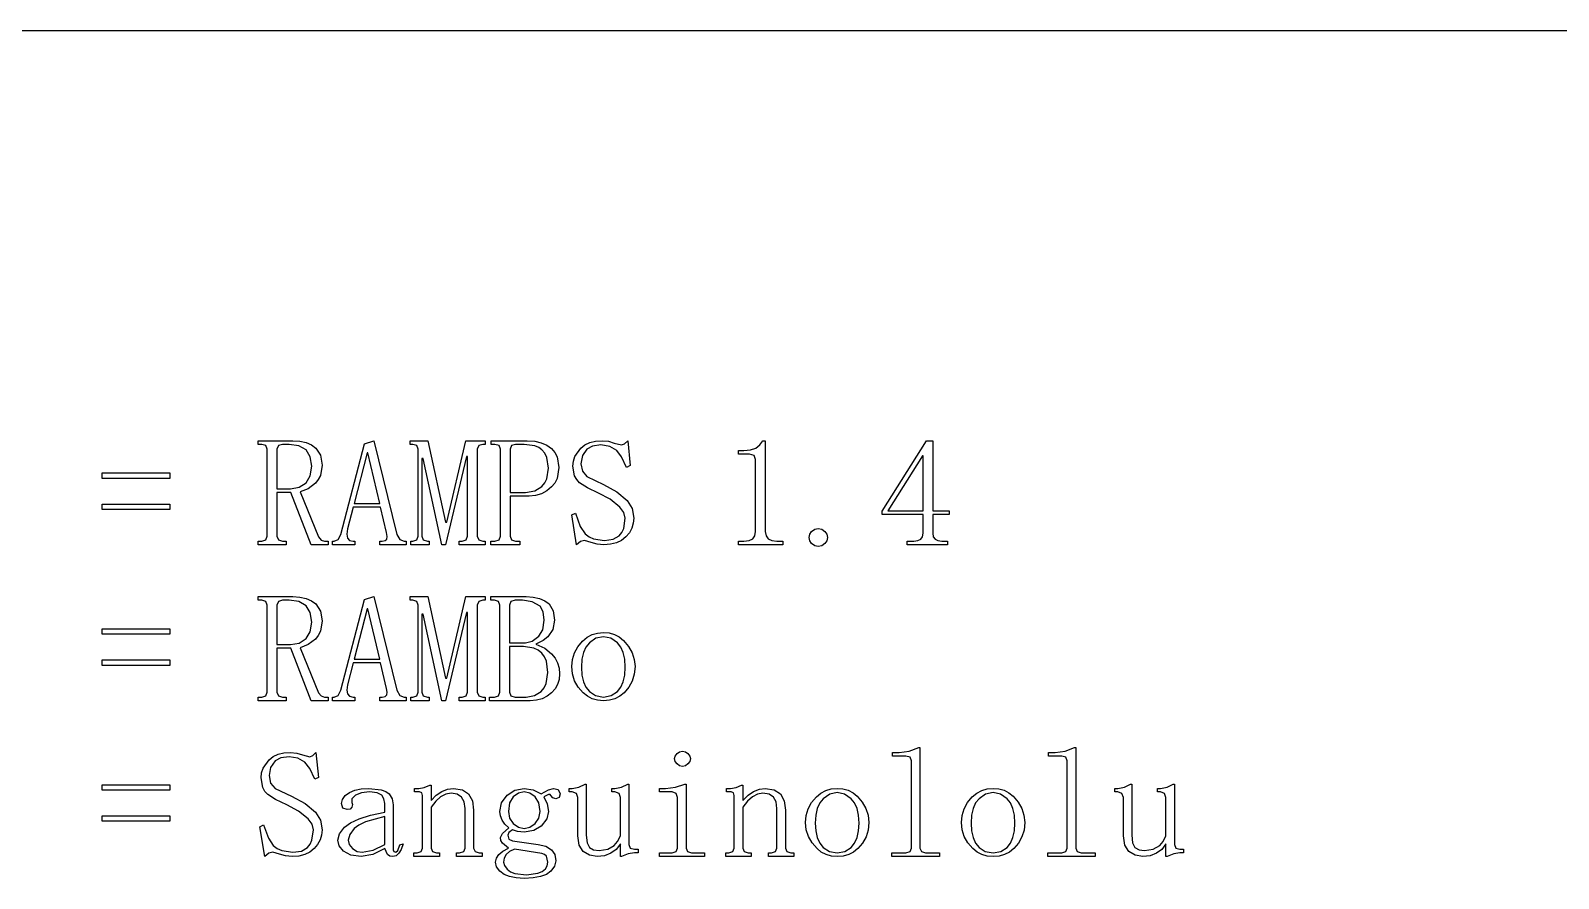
# Model space of a CAD drawing. Extents: x 23 to 722, y 14 to 384.
# Drawn here: x 116.8 to 208, y 93.2 to 143.8 of the extents above; entities that cross this region are included whole.
import ezdxf

# ---------------------------------------------------------------- set-up
doc = ezdxf.new("R2010")
doc.units = 0
doc.layers.get('0').update_dxf_attribs({"linetype": 'CONTINUOUS'})

msp = doc.modelspace()

# ---------------------------------------------------------------- linework, layer by layer
at = {"color": 7}
for p, q in [((114.954036, 143.807145), (270.954023, 143.807145)), ((130.366654, 119.091782), (130.366654, 119.309965)), ((130.366654, 119.309965), (132.439382, 119.309965)), ((130.584837, 119.091782), (130.366654, 119.091782)), ((130.830292, 119.019056), (130.584837, 119.091782)), ((130.912111, 118.800873), (130.830292, 119.019056)), ((130.912111, 113.600875), (130.912111, 118.800873)), ((131.575745, 119.019056), (131.493929, 118.800873)), ((131.493929, 118.800873), (131.493929, 116.437236)), ((131.821199, 119.091782), (131.575745, 119.019056)), ((132.221201, 119.091782), (131.821199, 119.091782)), ((132.803019, 119.009966), (132.221201, 119.091782)), ((132.439382, 119.309965), (132.866655, 119.282702)), ((133.239383, 118.764509), (132.803019, 119.009966)), ((132.866655, 119.282702), (133.239383, 119.200872)), ((133.239383, 119.200872), (133.557563, 119.064511)), ((133.484837, 118.355419), (133.239383, 118.764509)), ((133.557563, 119.064511), (133.821201, 118.873602)), ((133.821201, 118.873602), (134.093926, 118.437238)), ((135.31211, 113.709965), (136.730291, 119.128146)), ((136.730291, 119.128146), (137.275745, 119.309965)), ((137.275745, 119.309965), (138.657564, 113.709965)), ((139.457563, 119.091782), (139.457563, 119.309965)), ((139.457563, 119.309965), (140.512109, 119.309965)), ((139.603017, 119.091782), (139.457563, 119.091782)), ((139.848471, 119.019056), (139.603017, 119.091782)), ((139.930291, 118.800873), (139.848471, 119.019056)), ((139.930291, 113.600875), (139.930291, 118.800873)), ((140.512109, 119.309965), (141.566654, 114.437238)), ((141.639383, 114.437238), (142.766655, 119.309965)), ((142.766655, 119.309965), (143.930291, 119.309965)), ((143.539382, 119.019056), (143.457563, 118.800873)), ((143.457563, 118.800873), (143.457563, 113.600875)), ((143.784836, 119.091782), (143.539382, 119.019056)), ((143.930291, 119.091782), (143.784836, 119.091782)), ((143.930291, 119.309965), (143.930291, 119.091782)), ((144.293929, 119.091782), (144.293929, 119.309965)), ((144.293929, 119.309965), (146.439382, 119.309965)), ((144.512109, 119.091782), (144.293929, 119.091782)), ((144.757563, 119.019056), (144.512109, 119.091782)), ((144.839382, 118.800873), (144.757563, 119.019056)), ((144.839382, 113.600875), (144.839382, 118.800873)), ((145.503019, 119.019056), (145.4212, 118.800873)), ((145.4212, 118.800873), (145.4212, 116.219056)), ((145.748474, 119.091782), (145.503019, 119.019056)), ((146.257563, 119.091782), (145.748474, 119.091782)), ((146.884836, 119.009966), (146.257563, 119.091782)), ((146.439382, 119.309965), (146.884836, 119.280419)), ((146.884836, 119.280419), (147.275745, 119.191782)), ((147.123472, 118.907691), (146.884836, 119.009966)), ((147.312109, 118.764509), (147.123472, 118.907691)), ((147.275745, 119.191782), (147.612108, 119.044055)), ((147.487109, 118.559965), (147.312109, 118.764509)), ((147.612108, 119.044055), (147.893927, 118.837237)), ((147.893927, 118.837237), (148.084836, 118.603145)), ((149.284837, 118.364509), (149.639381, 118.873602)), ((149.639381, 118.873602), (149.882564, 119.064511)), ((150.003019, 118.800873), (149.730291, 118.419054)), ((149.882564, 119.064511), (150.175745, 119.200872)), ((150.339383, 118.991782), (150.003019, 118.800873)), ((150.175745, 119.200872), (150.518927, 119.282691)), ((150.839382, 119.055418), (150.339383, 118.991782)), ((150.518927, 119.282691), (150.912108, 119.309954)), ((151.366655, 118.973601), (150.839382, 119.055418)), ((150.912108, 119.309954), (151.293926, 119.273601)), ((151.293926, 119.273601), (151.63938, 119.164511)), ((151.784835, 118.728147), (151.366655, 118.973601)), ((151.63938, 119.164511), (152.075744, 119.055418)), ((152.075744, 118.346329), (151.784835, 118.728147)), ((152.075744, 119.055418), (152.257562, 119.119056)), ((152.257562, 119.119056), (152.439381, 119.309965)), ((152.439381, 119.309965), (152.584836, 117.819056)), ((159.057563, 118.509964), (159.057563, 118.728147)), ((159.057563, 118.728147), (159.384836, 118.728147)), ((159.384836, 118.728147), (159.768927, 118.764509)), ((159.768927, 118.764509), (160.084835, 118.873602)), ((160.084835, 118.873602), (160.332561, 119.055418)), ((160.332561, 119.055418), (160.512108, 119.309965)), ((160.512108, 119.309965), (160.657563, 119.309965)), ((160.657563, 119.309965), (160.657563, 113.891784)), ((167.639379, 115.091784), (170.293925, 119.309965)), ((170.293925, 119.309965), (170.657562, 119.309965)), ((170.657562, 119.309965), (170.657562, 115.128146)), ((133.566656, 117.782691), (133.484837, 118.355419)), ((133.484837, 117.209964), (133.566656, 117.782691)), ((134.184836, 117.85542), (134.084836, 117.237238)), ((134.093926, 118.437238), (134.184836, 117.85542)), ((136.875746, 118.582692), (136.112109, 115.564509)), ((136.91211, 118.582692), (136.875746, 118.582692)), ((137.639383, 115.564509), (136.91211, 118.582692)), ((140.2212, 118.255419), (140.148474, 118.255419)), ((140.148474, 118.255419), (140.148474, 113.600875)), ((141.348474, 113.091783), (140.2212, 118.255419)), ((142.803019, 118.364509), (141.566654, 113.091783)), ((142.875745, 118.364509), (142.803019, 118.364509)), ((142.875745, 113.600875), (142.875745, 118.364509)), ((147.612108, 118.309964), (147.487109, 118.559965)), ((147.712108, 117.673601), (147.612108, 118.309964)), ((148.084836, 118.603145), (148.2212, 118.337238)), ((148.2212, 118.337238), (148.330291, 117.709965)), ((148.330291, 117.709965), (148.2212, 117.055419)), ((149.166653, 117.782691), (149.196199, 118.082691)), ((149.266653, 117.209964), (149.166653, 117.782691)), ((149.196199, 118.082691), (149.284837, 118.364509)), ((149.730291, 118.419054), (149.639381, 117.928146)), ((149.639381, 117.928146), (149.730291, 117.482692)), ((152.366653, 117.709965), (152.075744, 118.346329)), ((152.584836, 117.819056), (152.366653, 117.709965)), ((159.712107, 118.509964), (159.057563, 118.509964)), ((159.984835, 118.428148), (159.712107, 118.509964)), ((160.075745, 118.18269), (159.984835, 118.428148)), ((160.075745, 113.891784), (160.075745, 118.18269)), ((170.03938, 118.400874), (167.966652, 115.128146)), ((170.075744, 118.400874), (170.03938, 118.400874)), ((170.075744, 115.128146), (170.075744, 118.400874)), ((121.057566, 117.055419), (121.057566, 117.382692)), ((121.057566, 117.382692), (125.093928, 117.382692)), ((125.093928, 117.055419), (121.057566, 117.055419)), ((125.093928, 117.382692), (125.093928, 117.055419)), ((132.8212, 116.528146), (133.239383, 116.800874)), ((133.239383, 116.800874), (133.484837, 117.209964)), ((133.959837, 116.982693), (133.784837, 116.76451)), ((134.084836, 117.237238), (133.959837, 116.982693)), ((147.487109, 116.787237), (147.612108, 117.037238)), ((147.612108, 117.037238), (147.712108, 117.673601)), ((148.2212, 117.055419), (148.084836, 116.78269)), ((149.391655, 116.984965), (149.266653, 117.209964)), ((149.566655, 116.800874), (149.391655, 116.984965)), ((150.03029, 116.500875), (149.566655, 116.800874)), ((149.730291, 117.482692), (150.003019, 117.164509)), ((150.003019, 117.164509), (150.984836, 116.691784)), ((131.493929, 116.437236), (132.293927, 116.437236)), ((132.330292, 116.219056), (131.493929, 116.219056)), ((131.493929, 116.219056), (131.493929, 113.600875)), ((132.293927, 116.437236), (132.8212, 116.528146)), ((133.530292, 113.091783), (132.330292, 116.219056)), ((133.357564, 116.437236), (132.875745, 116.25542)), ((132.875745, 116.25542), (133.966656, 113.56451)), ((133.784837, 116.76451), (133.357564, 116.437236)), ((145.4212, 116.219056), (146.330292, 116.219056)), ((145.4212, 116.000873), (145.4212, 113.600875)), ((146.548472, 116.000873), (145.4212, 116.000873)), ((146.330292, 116.219056), (146.884836, 116.309965)), ((146.932563, 116.034965), (146.548472, 116.000873)), ((146.884836, 116.309965), (147.312109, 116.582691)), ((147.284835, 116.137237), (146.932563, 116.034965)), ((147.60529, 116.307691), (147.284835, 116.137237)), ((147.312109, 116.582691), (147.487109, 116.787237)), ((147.893927, 116.546329), (147.60529, 116.307691)), ((148.084836, 116.78269), (147.893927, 116.546329)), ((150.693927, 116.182692), (150.03029, 116.500875)), ((151.393926, 115.809964), (150.693927, 116.182692)), ((150.984836, 116.691784), (151.793928, 116.25542)), ((151.793928, 116.25542), (152.403017, 115.746328)), ((121.057566, 115.200874), (121.057566, 115.528148)), ((121.057566, 115.528148), (125.093928, 115.528148)), ((125.093928, 115.200874), (121.057566, 115.200874)), ((125.093928, 115.528148), (125.093928, 115.200874)), ((136.039383, 115.346329), (135.71211, 114.037238)), ((137.675744, 115.346329), (136.039383, 115.346329)), ((136.112109, 115.564509), (137.639383, 115.564509)), ((138.039382, 113.819055), (137.675744, 115.346329)), ((149.093928, 114.873601), (149.312108, 114.982691)), ((149.312108, 114.982691), (149.603017, 114.182693)), ((151.966653, 115.346329), (151.393926, 115.809964)), ((152.212108, 115.019056), (151.966653, 115.346329)), ((152.293927, 114.691782), (152.212108, 115.019056)), ((152.403017, 115.746328), (152.703016, 115.26451)), ((152.703016, 115.26451), (152.803019, 114.691782)), ((167.639379, 114.909965), (167.639379, 115.091784)), ((167.966652, 115.128146), (170.075744, 115.128146)), ((170.657562, 115.128146), (171.63938, 115.128146)), ((171.63938, 115.128146), (171.63938, 114.909965)), ((141.566654, 114.437238), (141.639383, 114.437238)), ((149.384837, 113.091783), (149.093928, 114.873601)), ((149.603017, 114.182693), (149.893926, 113.746329)), ((152.089381, 113.825874), (152.203017, 114.064509)), ((152.203017, 114.064509), (152.293927, 114.691782)), ((152.684836, 114.082693), (152.537109, 113.812237)), ((152.773473, 114.375874), (152.684836, 114.082693)), ((152.803019, 114.691782), (152.773473, 114.375874)), ((163.612108, 114.028148), (163.821197, 114.0736)), ((163.821197, 114.0736), (164.03029, 114.028148)), ((170.075744, 114.909965), (167.639379, 114.909965)), ((170.075744, 113.782691), (170.075744, 114.909965)), ((171.63938, 114.909965), (170.657562, 114.909965)), ((170.657562, 114.909965), (170.657562, 113.782691)), ((130.366654, 113.091783), (130.366654, 113.309966)), ((130.366654, 113.309966), (130.584837, 113.309966)), ((130.584837, 113.309966), (130.830292, 113.382692)), ((130.830292, 113.382692), (130.912111, 113.600875)), ((131.493929, 113.600875), (131.575745, 113.382692)), ((131.575745, 113.382692), (131.821199, 113.309966)), ((131.821199, 113.309966), (132.039383, 113.309966)), ((132.039383, 113.309966), (132.039383, 113.091783)), ((133.966656, 113.56451), (134.130291, 113.373601)), ((134.130291, 113.373601), (134.33029, 113.309966)), ((134.33029, 113.309966), (134.548474, 113.309966)), ((134.548474, 113.309966), (134.548474, 113.091783)), ((134.803018, 113.091783), (134.803018, 113.309966)), ((134.803018, 113.309966), (134.912108, 113.309966)), ((134.912108, 113.309966), (135.139382, 113.409966)), ((135.139382, 113.409966), (135.31211, 113.709965)), ((135.71211, 114.037238), (135.664383, 113.719055)), ((135.664383, 113.719055), (135.703019, 113.491782)), ((135.703019, 113.491782), (135.828018, 113.35542)), ((135.828018, 113.35542), (136.039383, 113.309966)), ((136.039383, 113.309966), (136.148473, 113.309966)), ((136.148473, 113.309966), (136.148473, 113.091783)), ((137.639383, 113.091783), (137.639383, 113.309966)), ((137.639383, 113.309966), (137.784837, 113.309966)), ((137.784837, 113.309966), (137.950744, 113.341783)), ((137.950744, 113.341783), (138.048472, 113.437237)), ((138.078018, 113.596328), (138.039382, 113.819055)), ((138.048472, 113.437237), (138.078018, 113.596328)), ((138.657564, 113.709965), (138.839383, 113.409966)), ((138.839383, 113.409966), (139.093928, 113.309966)), ((139.093928, 113.309966), (139.203018, 113.309966)), ((139.203018, 113.309966), (139.203018, 113.091783)), ((139.493927, 113.091783), (139.493927, 113.309966)), ((139.493927, 113.309966), (139.603017, 113.309966)), ((139.603017, 113.309966), (139.848471, 113.382692)), ((139.848471, 113.382692), (139.930291, 113.600875)), ((140.148474, 113.600875), (140.230293, 113.382692)), ((140.230293, 113.382692), (140.475747, 113.309966)), ((140.475747, 113.309966), (140.584837, 113.309966)), ((140.584837, 113.309966), (140.584837, 113.091783)), ((142.366656, 113.091783), (142.366656, 113.309966)), ((142.366656, 113.309966), (142.548472, 113.309966)), ((142.548472, 113.309966), (142.793929, 113.382692)), ((142.793929, 113.382692), (142.875745, 113.600875)), ((143.457563, 113.600875), (143.539382, 113.382692)), ((143.539382, 113.382692), (143.784836, 113.309966)), ((143.784836, 113.309966), (143.930291, 113.309966)), ((143.930291, 113.309966), (143.930291, 113.091783)), ((144.257564, 113.091783), (144.257564, 113.309966)), ((144.257564, 113.309966), (144.512109, 113.309966)), ((144.512109, 113.309966), (144.757563, 113.382692)), ((144.757563, 113.382692), (144.839382, 113.600875)), ((145.4212, 113.600875), (145.503019, 113.382692)), ((145.503019, 113.382692), (145.748474, 113.309966)), ((145.748474, 113.309966), (146.003018, 113.309966)), ((146.003018, 113.309966), (146.003018, 113.091783)), ((149.630291, 113.282692), (149.384837, 113.091783)), ((149.857564, 113.346327), (149.630291, 113.282692)), ((150.257564, 113.237237), (149.857564, 113.346327)), ((149.893926, 113.746329), (150.13029, 113.571329)), ((150.13029, 113.571329), (150.403018, 113.446327)), ((150.612108, 113.128147), (150.257564, 113.237237)), ((150.403018, 113.446327), (151.057562, 113.346327)), ((151.057562, 113.346327), (151.566654, 113.419056)), ((151.766654, 113.209966), (151.416653, 113.121328)), ((151.566654, 113.419056), (151.930289, 113.637236)), ((152.0712, 113.357692), (151.766654, 113.209966)), ((151.930289, 113.637236), (152.089381, 113.825874)), ((152.330291, 113.56451), (152.0712, 113.357692)), ((152.537109, 113.812237), (152.330291, 113.56451)), ((159.057563, 113.091783), (159.057563, 113.309966)), ((159.057563, 113.309966), (159.384836, 113.309966)), ((159.384836, 113.309966), (159.687108, 113.346327)), ((159.687108, 113.346327), (159.903016, 113.45542)), ((159.903016, 113.45542), (160.032562, 113.637236)), ((160.032562, 113.637236), (160.075745, 113.891784)), ((160.657563, 113.891784), (160.700745, 113.637236)), ((160.700745, 113.637236), (160.830291, 113.45542)), ((160.830291, 113.45542), (161.0462, 113.346327)), ((161.0462, 113.346327), (161.348471, 113.309966)), ((161.348471, 113.309966), (161.712108, 113.309966)), ((161.712108, 113.309966), (161.712108, 113.091783)), ((163.275744, 113.528146), (163.312108, 113.728146)), ((163.312108, 113.328147), (163.275744, 113.528146)), ((163.312108, 113.728146), (163.421198, 113.891784)), ((163.421198, 113.164511), (163.312108, 113.328147)), ((163.421198, 113.891784), (163.612108, 114.028148)), ((163.612108, 113.028147), (163.421198, 113.164511)), ((164.03029, 114.028148), (164.2212, 113.891784)), ((164.2212, 113.164511), (164.03029, 113.028147)), ((164.2212, 113.891784), (164.33029, 113.728146)), ((164.33029, 113.328147), (164.2212, 113.164511)), ((164.33029, 113.728146), (164.366654, 113.528146)), ((164.366654, 113.528146), (164.33029, 113.328147)), ((169.130289, 113.091783), (169.130289, 113.309966)), ((169.130289, 113.309966), (169.530288, 113.309966)), ((169.530288, 113.309966), (169.768926, 113.339512)), ((169.768926, 113.339512), (169.93938, 113.428146)), ((169.93938, 113.428146), (170.041652, 113.575873)), ((170.041652, 113.575873), (170.075744, 113.782691)), ((170.657562, 113.782691), (170.691652, 113.575873)), ((170.691652, 113.575873), (170.793926, 113.428146)), ((170.793926, 113.428146), (170.96438, 113.339512)), ((170.96438, 113.339512), (171.203016, 113.309966)), ((171.203016, 113.309966), (171.530289, 113.309966)), ((171.530289, 113.309966), (171.530289, 113.091783)), ((132.039383, 113.091783), (130.366654, 113.091783)), ((134.548474, 113.091783), (133.530292, 113.091783)), ((136.148473, 113.091783), (134.803018, 113.091783)), ((139.203018, 113.091783), (137.639383, 113.091783)), ((140.584837, 113.091783), (139.493927, 113.091783)), ((141.566654, 113.091783), (141.348474, 113.091783)), ((143.930291, 113.091783), (142.366656, 113.091783)), ((146.003018, 113.091783), (144.257564, 113.091783)), ((151.021201, 113.091783), (150.612108, 113.128147)), ((151.416653, 113.121328), (151.021201, 113.091783)), ((161.712108, 113.091783), (159.057563, 113.091783)), ((163.821197, 112.982692), (163.612108, 113.028147)), ((164.03029, 113.028147), (163.821197, 112.982692)), ((171.530289, 113.091783), (169.130289, 113.091783)), ((130.366654, 109.782693), (130.366654, 110.000874)), ((130.366654, 110.000874), (132.439382, 110.000874)), ((130.584837, 109.782693), (130.366654, 109.782693)), ((130.830292, 109.709964), (130.584837, 109.782693)), ((130.912111, 109.491784), (130.830292, 109.709964)), ((131.575745, 109.709964), (131.493929, 109.491784)), ((131.821199, 109.782693), (131.575745, 109.709964)), ((132.221201, 109.782693), (131.821199, 109.782693)), ((132.803019, 109.700874), (132.221201, 109.782693)), ((132.439382, 110.000874), (132.866655, 109.973611)), ((133.239383, 109.45542), (132.803019, 109.700874)), ((132.866655, 109.973611), (133.239383, 109.891783)), ((133.239383, 109.891783), (133.557563, 109.755419)), ((133.557563, 109.755419), (133.821201, 109.56451)), ((133.821201, 109.56451), (134.093926, 109.128146)), ((135.31211, 104.400873), (136.730291, 109.819055)), ((136.730291, 109.819055), (137.275745, 110.000874)), ((137.275745, 110.000874), (138.657564, 104.400873)), ((139.457563, 109.782693), (139.457563, 110.000874)), ((139.457563, 110.000874), (140.512109, 110.000874)), ((139.603017, 109.782693), (139.457563, 109.782693)), ((139.848471, 109.709964), (139.603017, 109.782693)), ((139.930291, 109.491784), (139.848471, 109.709964)), ((140.512109, 110.000874), (141.566654, 105.128146)), ((141.639383, 105.128146), (142.766655, 110.000874)), ((142.766655, 110.000874), (143.930291, 110.000874)), ((143.539382, 109.709964), (143.457563, 109.491784)), ((143.784836, 109.782693), (143.539382, 109.709964)), ((143.930291, 109.782693), (143.784836, 109.782693)), ((143.930291, 110.000874), (143.930291, 109.782693)), ((144.257564, 109.782693), (144.257564, 110.000874)), ((144.257564, 110.000874), (146.366653, 110.000874)), ((144.475745, 109.782693), (144.257564, 109.782693)), ((144.721199, 109.709964), (144.475745, 109.782693)), ((144.803018, 109.491784), (144.721199, 109.709964)), ((145.466655, 109.709964), (145.384836, 109.491784)), ((145.712109, 109.782693), (145.466655, 109.709964)), ((146.148473, 109.782693), (145.712109, 109.782693)), ((146.739381, 109.691784), (146.148473, 109.782693)), ((146.366653, 110.000874), (146.793926, 109.973611)), ((147.203019, 109.419055), (146.739381, 109.691784)), ((146.793926, 109.973611), (147.166655, 109.891783)), ((147.166655, 109.891783), (147.484838, 109.755419)), ((147.484838, 109.755419), (147.748473, 109.56451)), ((147.748473, 109.56451), (147.993927, 109.15542)), ((130.912111, 104.291783), (130.912111, 109.491784)), ((131.493929, 109.491784), (131.493929, 107.128148)), ((133.484837, 109.046327), (133.239383, 109.45542)), ((133.566656, 108.473603), (133.484837, 109.046327)), ((134.093926, 109.128146), (134.184836, 108.546328)), ((136.875746, 109.273601), (136.112109, 106.255421)), ((136.91211, 109.273601), (136.875746, 109.273601)), ((137.639383, 106.255421), (136.91211, 109.273601)), ((139.930291, 104.291783), (139.930291, 109.491784)), ((140.2212, 108.946328), (140.148474, 108.946328)), ((140.148474, 108.946328), (140.148474, 104.291783)), ((141.348474, 103.782694), (140.2212, 108.946328)), ((142.803019, 109.055421), (141.566654, 103.782694)), ((142.875745, 109.055421), (142.803019, 109.055421)), ((142.875745, 104.291783), (142.875745, 109.055421)), ((143.457563, 109.491784), (143.457563, 104.291783)), ((144.803018, 104.291783), (144.803018, 109.491784)), ((145.384836, 109.491784), (145.384836, 107.237238)), ((147.393928, 109.082692), (147.203019, 109.419055)), ((147.457564, 108.582693), (147.393928, 109.082692)), ((147.993927, 109.15542), (148.075746, 108.582693)), ((121.057566, 107.74633), (121.057566, 108.073601)), ((121.057566, 108.073601), (125.093928, 108.073601)), ((125.093928, 107.74633), (121.057566, 107.74633)), ((125.093928, 108.073601), (125.093928, 107.74633)), ((133.239383, 107.491782), (133.484837, 107.900875)), ((133.484837, 107.900875), (133.566656, 108.473603)), ((133.959837, 107.673601), (133.784837, 107.455421)), ((134.084836, 107.928146), (133.959837, 107.673601)), ((134.184836, 108.546328), (134.084836, 107.928146)), ((147.13029, 107.637237), (147.375745, 108.019055)), ((147.375745, 108.019055), (147.457564, 108.582693)), ((147.975746, 108.028146), (147.675744, 107.600875)), ((148.075746, 108.582693), (147.975746, 108.028146)), ((150.016653, 107.569055), (150.312109, 107.728146)), ((150.312109, 107.728146), (150.634835, 107.823602)), ((150.634835, 107.823602), (150.984836, 107.85542)), ((150.984836, 107.85542), (151.332562, 107.825874)), ((151.332562, 107.825874), (151.648473, 107.737237)), ((151.648473, 107.737237), (151.932564, 107.58951)), ((131.493929, 107.128148), (132.293927, 107.128148)), ((132.330292, 106.909964), (131.493929, 106.909964)), ((131.493929, 106.909964), (131.493929, 104.291783)), ((132.293927, 107.128148), (132.8212, 107.219057)), ((133.530292, 103.782694), (132.330292, 106.909964)), ((132.8212, 107.219057), (133.239383, 107.491782)), ((133.357564, 107.128148), (132.875745, 106.946329)), ((132.875745, 106.946329), (133.966656, 104.255419)), ((133.784837, 107.455421), (133.357564, 107.128148)), ((145.384836, 107.237238), (146.330292, 107.237238)), ((146.221199, 107.019057), (145.384836, 107.019057)), ((145.384836, 107.019057), (145.384836, 104.291783)), ((146.839381, 106.919055), (146.221199, 107.019057)), ((146.330292, 107.237238), (146.730291, 107.337238)), ((146.730291, 107.337238), (147.13029, 107.637237)), ((147.093926, 106.794056), (146.839381, 106.919055)), ((147.384835, 107.382692), (146.948471, 107.164512)), ((146.948471, 107.164512), (147.493928, 106.909964)), ((147.312109, 106.619055), (147.093926, 106.794056)), ((147.675744, 107.600875), (147.384835, 107.382692)), ((147.493928, 106.909964), (147.893927, 106.582694)), ((149.257563, 106.637239), (149.462109, 107.00542)), ((149.462109, 107.00542), (149.748471, 107.346328)), ((149.748471, 107.346328), (150.016653, 107.569055)), ((149.941655, 106.982693), (149.793926, 106.65542)), ((150.148473, 107.237238), (149.941655, 106.982693)), ((150.539382, 107.509966), (150.148473, 107.237238)), ((150.984836, 107.600875), (150.539382, 107.509966)), ((151.43029, 107.509966), (150.984836, 107.600875)), ((151.821199, 107.237238), (151.43029, 107.509966)), ((152.028017, 106.982693), (151.821199, 107.237238)), ((151.932564, 107.58951), (152.184837, 107.382692)), ((152.175746, 106.65542), (152.028017, 106.982693)), ((152.184837, 107.382692), (152.487108, 107.025873)), ((152.487108, 107.025873), (152.703016, 106.646329)), ((121.057566, 105.891783), (121.057566, 106.219056)), ((121.057566, 106.219056), (125.093928, 106.219056)), ((125.093928, 105.891783), (121.057566, 105.891783)), ((125.093928, 106.219056), (125.093928, 105.891783)), ((136.039383, 106.037237), (135.71211, 104.728147)), ((137.675744, 106.037237), (136.039383, 106.037237)), ((136.112109, 106.255421), (137.639383, 106.255421)), ((138.039382, 104.509966), (137.675744, 106.037237)), ((147.471201, 106.409965), (147.312109, 106.619055)), ((147.584837, 106.14633), (147.471201, 106.409965)), ((147.675744, 105.455419), (147.584837, 106.14633)), ((147.893927, 106.582694), (148.100745, 106.330421)), ((148.100745, 106.330421), (148.248472, 106.046328)), ((148.248472, 106.046328), (148.337109, 105.730419)), ((149.093928, 105.819057), (149.134836, 106.241784)), ((149.134836, 106.241784), (149.257563, 106.637239)), ((149.705291, 106.255421), (149.675746, 105.782693)), ((149.793926, 106.65542), (149.705291, 106.255421)), ((152.264381, 106.255421), (152.175746, 106.65542)), ((152.293927, 105.782693), (152.264381, 106.255421)), ((152.703016, 106.646329), (152.832562, 106.244055)), ((152.832562, 106.244055), (152.875745, 105.819057)), ((141.566654, 105.128146), (141.639383, 105.128146)), ((147.575744, 104.809966), (147.675744, 105.455419)), ((148.337109, 105.053148), (148.248472, 104.755421)), ((148.337109, 105.730419), (148.366655, 105.382693)), ((148.366655, 105.382693), (148.337109, 105.053148)), ((149.137108, 105.380419), (149.093928, 105.819057)), ((149.266653, 104.973601), (149.137108, 105.380419)), ((149.482564, 104.598601), (149.266653, 104.973601)), ((149.675746, 105.782693), (149.705291, 105.309965)), ((149.705291, 105.309965), (149.793926, 104.909966)), ((152.175746, 104.909966), (152.264381, 105.309965)), ((152.264381, 105.309965), (152.293927, 105.782693)), ((152.71211, 104.95542), (152.507563, 104.584964)), ((152.834837, 105.366785), (152.71211, 104.95542)), ((152.875745, 105.819057), (152.834837, 105.366785)), ((130.584837, 104.000874), (130.830292, 104.073603)), ((130.830292, 104.073603), (130.912111, 104.291783)), ((131.493929, 104.291783), (131.575745, 104.073603)), ((131.575745, 104.073603), (131.821199, 104.000874)), ((133.966656, 104.255419), (134.130291, 104.06451)), ((134.130291, 104.06451), (134.33029, 104.000874)), ((134.912108, 104.000874), (135.139382, 104.100874)), ((135.139382, 104.100874), (135.31211, 104.400873)), ((135.71211, 104.728147), (135.664383, 104.409967)), ((135.664383, 104.409967), (135.703019, 104.182693)), ((135.703019, 104.182693), (135.828018, 104.046329)), ((135.828018, 104.046329), (136.039383, 104.000874)), ((137.784837, 104.000874), (137.950744, 104.032692)), ((137.950744, 104.032692), (138.048472, 104.128148)), ((138.078018, 104.287239), (138.039382, 104.509966)), ((138.048472, 104.128148), (138.078018, 104.287239)), ((138.657564, 104.400873), (138.839383, 104.100874)), ((138.839383, 104.100874), (139.093928, 104.000874)), ((139.603017, 104.000874), (139.848471, 104.073603)), ((139.848471, 104.073603), (139.930291, 104.291783)), ((140.148474, 104.291783), (140.230293, 104.073603)), ((140.230293, 104.073603), (140.475747, 104.000874)), ((142.548472, 104.000874), (142.793929, 104.073603)), ((142.793929, 104.073603), (142.875745, 104.291783)), ((143.457563, 104.291783), (143.539382, 104.073603)), ((143.539382, 104.073603), (143.784836, 104.000874)), ((144.475745, 104.000874), (144.721199, 104.073603)), ((144.721199, 104.073603), (144.803018, 104.291783)), ((145.384836, 104.291783), (145.466655, 104.073603)), ((145.466655, 104.073603), (145.712109, 104.000874)), ((146.366653, 104.000874), (146.866655, 104.082693)), ((146.866655, 104.082693), (147.275745, 104.328148)), ((147.275745, 104.328148), (147.450745, 104.548603)), ((147.637108, 104.048601), (147.339383, 103.900874)), ((147.450745, 104.548603), (147.575744, 104.809966)), ((147.893927, 104.255419), (147.637108, 104.048601)), ((148.100745, 104.489511), (147.893927, 104.255419)), ((148.248472, 104.755421), (148.100745, 104.489511)), ((149.784836, 104.255419), (149.482564, 104.598601)), ((150.037109, 104.048601), (149.784836, 104.255419)), ((149.793926, 104.909966), (149.941655, 104.582692)), ((149.941655, 104.582692), (150.148473, 104.328148)), ((150.321199, 103.900874), (150.037109, 104.048601)), ((150.148473, 104.328148), (150.521199, 104.082693)), ((150.521199, 104.082693), (150.984836, 104.000874)), ((150.984836, 104.000874), (151.448474, 104.082693)), ((151.448474, 104.082693), (151.821199, 104.328148)), ((151.966653, 104.048601), (151.675744, 103.900874)), ((151.821199, 104.328148), (152.028017, 104.582692)), ((152.221198, 104.255419), (151.966653, 104.048601)), ((152.028017, 104.582692), (152.175746, 104.909966)), ((152.507563, 104.584964), (152.221198, 104.255419)), ((130.366654, 103.782694), (130.366654, 104.000874)), ((130.366654, 104.000874), (130.584837, 104.000874)), ((132.039383, 103.782694), (130.366654, 103.782694)), ((131.821199, 104.000874), (132.039383, 104.000874)), ((132.039383, 104.000874), (132.039383, 103.782694)), ((134.548474, 103.782694), (133.530292, 103.782694)), ((134.33029, 104.000874), (134.548474, 104.000874)), ((134.548474, 104.000874), (134.548474, 103.782694)), ((134.803018, 103.782694), (134.803018, 104.000874)), ((134.803018, 104.000874), (134.912108, 104.000874)), ((136.148473, 103.782694), (134.803018, 103.782694)), ((136.039383, 104.000874), (136.148473, 104.000874)), ((136.148473, 104.000874), (136.148473, 103.782694)), ((137.639383, 103.782694), (137.639383, 104.000874)), ((137.639383, 104.000874), (137.784837, 104.000874)), ((139.203018, 103.782694), (137.639383, 103.782694)), ((139.093928, 104.000874), (139.203018, 104.000874)), ((139.203018, 104.000874), (139.203018, 103.782694)), ((139.493927, 103.782694), (139.493927, 104.000874)), ((139.493927, 104.000874), (139.603017, 104.000874)), ((140.584837, 103.782694), (139.493927, 103.782694)), ((140.475747, 104.000874), (140.584837, 104.000874)), ((140.584837, 104.000874), (140.584837, 103.782694)), ((141.566654, 103.782694), (141.348474, 103.782694)), ((142.366656, 103.782694), (142.366656, 104.000874)), ((142.366656, 104.000874), (142.548472, 104.000874)), ((143.930291, 103.782694), (142.366656, 103.782694)), ((143.784836, 104.000874), (143.930291, 104.000874)), ((143.930291, 104.000874), (143.930291, 103.782694)), ((144.184836, 103.782694), (144.184836, 104.000874)), ((144.184836, 104.000874), (144.475745, 104.000874)), ((146.621201, 103.782694), (144.184836, 103.782694)), ((145.712109, 104.000874), (146.366653, 104.000874)), ((147.000745, 103.812237), (146.621201, 103.782694)), ((147.339383, 103.900874), (147.000745, 103.812237)), ((150.637107, 103.812237), (150.321199, 103.900874)), ((150.984836, 103.782694), (150.637107, 103.812237)), ((151.348471, 103.812237), (150.984836, 103.782694)), ((151.675744, 103.900874), (151.348471, 103.812237)), ((131.021201, 100.255421), (131.264383, 100.44633)), ((131.264383, 100.44633), (131.557564, 100.582692)), ((131.7212, 100.373602), (131.384836, 100.182693)), ((131.557564, 100.582692), (131.900747, 100.664511)), ((132.221201, 100.437237), (131.7212, 100.373602)), ((131.900747, 100.664511), (132.293927, 100.691774)), ((132.748474, 100.355421), (132.221201, 100.437237)), ((132.293927, 100.691774), (132.675746, 100.65542)), ((132.675746, 100.65542), (133.0212, 100.54633)), ((133.0212, 100.54633), (133.457563, 100.437237)), ((133.457563, 100.437237), (133.639382, 100.500876)), ((133.639382, 100.500876), (133.821201, 100.691785)), ((133.821201, 100.691785), (133.966656, 99.200875)), ((155.239381, 100.328147), (155.275746, 100.473602)), ((155.275746, 100.473602), (155.384836, 100.619056)), ((155.384836, 100.619056), (155.539381, 100.728146)), ((155.539381, 100.728146), (155.712109, 100.764511)), ((155.712109, 100.764511), (155.884835, 100.728146)), ((155.884835, 100.728146), (156.03938, 100.619056)), ((156.03938, 100.619056), (156.148473, 100.473602)), ((156.148473, 100.473602), (156.184834, 100.328147)), ((168.257561, 100.473602), (168.257561, 100.691785)), ((168.257561, 100.691785), (168.657561, 100.691785)), ((169.057563, 100.473602), (168.257561, 100.473602)), ((168.657561, 100.691785), (169.257562, 100.764511)), ((169.303017, 100.400876), (169.057563, 100.473602)), ((169.257562, 100.764511), (169.821197, 100.982694)), ((169.384833, 100.182693), (169.303017, 100.400876)), ((169.821197, 100.982694), (169.893925, 100.982694)), ((169.893925, 100.982694), (169.893925, 94.982695)), ((177.566653, 100.473602), (177.566653, 100.691785)), ((177.566653, 100.691785), (177.966652, 100.691785)), ((178.366651, 100.473602), (177.566653, 100.473602)), ((177.966652, 100.691785), (178.566651, 100.764511)), ((178.612106, 100.400876), (178.366651, 100.473602)), ((178.566651, 100.764511), (179.130288, 100.982694)), ((178.693925, 100.182693), (178.612106, 100.400876)), ((179.130288, 100.982694), (179.203014, 100.982694)), ((179.203014, 100.982694), (179.203014, 94.982695)), ((130.548473, 99.164511), (130.578019, 99.46451)), ((130.578019, 99.46451), (130.666657, 99.746329)), ((130.666657, 99.746329), (131.021201, 100.255421)), ((131.11211, 99.800874), (131.021201, 99.309966)), ((131.384836, 100.182693), (131.11211, 99.800874)), ((133.166654, 100.109967), (132.748474, 100.355421)), ((133.457563, 99.728148), (133.166654, 100.109967)), ((133.748472, 99.091785), (133.457563, 99.728148)), ((155.275746, 100.155421), (155.239381, 100.328147)), ((155.384836, 100.000874), (155.275746, 100.155421)), ((155.539381, 99.891784), (155.384836, 100.000874)), ((155.712109, 99.855419), (155.539381, 99.891784)), ((155.884835, 99.891784), (155.712109, 99.855419)), ((156.03938, 100.000874), (155.884835, 99.891784)), ((156.148473, 100.155421), (156.03938, 100.000874)), ((156.184834, 100.328147), (156.148473, 100.155421)), ((169.384833, 94.982695), (169.384833, 100.182693)), ((178.693925, 94.982695), (178.693925, 100.182693)), ((121.057566, 98.437238), (121.057566, 98.764512)), ((121.057566, 98.764512), (125.093928, 98.764512)), ((125.093928, 98.764512), (125.093928, 98.437238)), ((130.648473, 98.591783), (130.548473, 99.164511)), ((130.773472, 98.366785), (130.648473, 98.591783)), ((131.021201, 99.309966), (131.11211, 98.864512)), ((131.11211, 98.864512), (131.384836, 98.546329)), ((133.966656, 99.200875), (133.748472, 99.091785)), ((139.966655, 98.546329), (140.293928, 98.591783)), ((140.293928, 98.591783), (140.621202, 98.728147)), ((140.621202, 98.728147), (140.693927, 98.728147)), ((140.693927, 98.728147), (140.693927, 97.819056)), ((149.130292, 98.546329), (149.521201, 98.609967)), ((149.521201, 98.609967), (149.893926, 98.800876)), ((149.893926, 98.800876), (149.966655, 98.800876)), ((149.966655, 98.800876), (149.966655, 95.746329)), ((151.675744, 98.546329), (152.066653, 98.609967)), ((152.066653, 98.609967), (152.439381, 98.800876)), ((152.439381, 98.800876), (152.51211, 98.800876)), ((152.51211, 98.800876), (152.51211, 95.200875)), ((154.693928, 98.546329), (155.293926, 98.609967)), ((155.293926, 98.609967), (155.857564, 98.800876)), ((155.857564, 98.800876), (155.93029, 98.800876)), ((155.93029, 98.800876), (155.93029, 94.982695)), ((158.584835, 98.546329), (158.912108, 98.591783)), ((158.912108, 98.591783), (159.239382, 98.728147)), ((159.239382, 98.728147), (159.312108, 98.728147)), ((159.312108, 98.728147), (159.312108, 97.819056)), ((181.712105, 98.546329), (182.103014, 98.609967)), ((182.103014, 98.609967), (182.475742, 98.800876)), ((182.475742, 98.800876), (182.548471, 98.800876)), ((182.548471, 98.800876), (182.548471, 95.746329)), ((184.257561, 98.546329), (184.648469, 98.609967)), ((184.648469, 98.609967), (185.021197, 98.800876)), ((185.021197, 98.800876), (185.093923, 98.800876)), ((185.093923, 98.800876), (185.093923, 95.200875)), ((125.093928, 98.437238), (121.057566, 98.437238)), ((130.948472, 98.182694), (130.773472, 98.366785)), ((131.41211, 97.882694), (130.948472, 98.182694)), ((131.384836, 98.546329), (132.366656, 98.073604)), ((132.075747, 97.564511), (131.41211, 97.882694)), ((132.366656, 98.073604), (133.175745, 97.63724)), ((133.175745, 97.63724), (133.784837, 97.128148)), ((135.348472, 97.63724), (135.403017, 97.882694)), ((135.430291, 97.364512), (135.348472, 97.63724)), ((135.403017, 97.882694), (135.566655, 98.109965)), ((135.566655, 98.109965), (135.818928, 98.300874)), ((135.818928, 98.300874), (136.139383, 98.437238)), ((136.184838, 98.146329), (135.966654, 97.928149)), ((135.966654, 97.928149), (135.966654, 97.709966)), ((135.966654, 97.709966), (136.003019, 97.582692)), ((136.139383, 98.437238), (136.528017, 98.519058)), ((136.539382, 98.282694), (136.184838, 98.146329)), ((136.528017, 98.519058), (136.984836, 98.54632)), ((137.0212, 98.328148), (136.539382, 98.282694)), ((136.984836, 98.54632), (137.721199, 98.464512)), ((137.475745, 98.282694), (137.0212, 98.328148)), ((137.748473, 98.146329), (137.475745, 98.282694)), ((137.721199, 98.464512), (137.987109, 98.362238)), ((137.884837, 97.928149), (137.748473, 98.146329)), ((137.930292, 97.63724), (137.884837, 97.928149)), ((137.930292, 97.128148), (137.930292, 97.63724)), ((137.987109, 98.362238), (138.184836, 98.219058)), ((138.184836, 98.219058), (138.375746, 97.928149)), ((138.375746, 97.928149), (138.439381, 97.564511)), ((139.71211, 98.328148), (139.71211, 98.546329)), ((139.71211, 98.546329), (139.966655, 98.546329)), ((140.003019, 98.328148), (139.71211, 98.328148)), ((140.13938, 98.273603), (140.003019, 98.328148)), ((140.184835, 98.109965), (140.13938, 98.273603)), ((140.184835, 94.982695), (140.184835, 98.109965)), ((140.693927, 97.819056), (141.009836, 98.137239)), ((140.973474, 97.784966), (140.693927, 97.419057)), ((141.266655, 98.04633), (140.973474, 97.784966)), ((141.009836, 98.137239), (141.339381, 98.364513)), ((141.573473, 98.203146), (141.266655, 98.04633)), ((141.339381, 98.364513), (141.682563, 98.500874)), ((141.893928, 98.25542), (141.573473, 98.203146)), ((141.682563, 98.500874), (142.039382, 98.546329)), ((142.259837, 98.198603), (141.893928, 98.25542)), ((142.039382, 98.546329), (142.564383, 98.464512)), ((142.521201, 98.028149), (142.259837, 98.198603)), ((142.678017, 97.744058), (142.521201, 98.028149)), ((142.564383, 98.464512), (142.939383, 98.219058)), ((142.730291, 97.346331), (142.678017, 97.744058)), ((142.939383, 98.219058), (143.164382, 97.809966)), ((143.164382, 97.809966), (143.239383, 97.237238)), ((144.803018, 97.164512), (144.912108, 97.682692)), ((144.912108, 97.682692), (145.239382, 98.146329)), ((145.239382, 98.146329), (145.693929, 98.446329)), ((145.384836, 97.673602), (145.31211, 97.164512)), ((145.603019, 98.037239), (145.384836, 97.673602)), ((145.912109, 98.25542), (145.603019, 98.037239)), ((145.693929, 98.446329), (146.257563, 98.546329)), ((146.257563, 98.328148), (145.912109, 98.25542)), ((146.257563, 98.546329), (146.803017, 98.464512)), ((146.603017, 98.25542), (146.257563, 98.328148)), ((146.91211, 98.037239), (146.603017, 98.25542)), ((146.803017, 98.464512), (147.275745, 98.219058)), ((147.13029, 97.673602), (146.91211, 98.037239)), ((147.203019, 97.164512), (147.13029, 97.673602)), ((147.275745, 98.219058), (147.712108, 98.464512)), ((147.712108, 98.182691), (147.421199, 98.037239)), ((147.421199, 98.037239), (147.639382, 97.619056)), ((147.712108, 98.464512), (148.003017, 98.546329)), ((147.803018, 98.173603), (147.712108, 98.182691)), ((147.857563, 98.109965), (147.803018, 98.173603)), ((147.966656, 97.973601), (147.857563, 98.109965)), ((148.148472, 97.928149), (147.966656, 97.973601)), ((148.003017, 98.546329), (148.293926, 98.473603)), ((148.339381, 98.000875), (148.148472, 97.928149)), ((148.293926, 98.473603), (148.403019, 98.219058)), ((148.403019, 98.219058), (148.339381, 98.000875)), ((148.948473, 98.328148), (148.948473, 98.546329)), ((148.948473, 98.546329), (149.130292, 98.546329)), ((149.130292, 98.328148), (148.948473, 98.328148)), ((149.375746, 98.246329), (149.130292, 98.328148)), ((149.457562, 98.000875), (149.375746, 98.246329)), ((149.457562, 95.709967), (149.457562, 98.000875)), ((151.493926, 98.328148), (151.493926, 98.546329)), ((151.493926, 98.546329), (151.675744, 98.546329)), ((151.675744, 98.328148), (151.493926, 98.328148)), ((151.921199, 98.246329), (151.675744, 98.328148)), ((152.003018, 98.000875), (151.921199, 98.246329)), ((152.003018, 95.709967), (152.003018, 98.000875)), ((154.33029, 98.328148), (154.33029, 98.546329)), ((154.33029, 98.546329), (154.693928, 98.546329)), ((155.093927, 98.328148), (154.33029, 98.328148)), ((155.339381, 98.246329), (155.093927, 98.328148)), ((155.4212, 98.000875), (155.339381, 98.246329)), ((155.4212, 94.982695), (155.4212, 98.000875)), ((158.33029, 98.328148), (158.33029, 98.546329)), ((158.33029, 98.546329), (158.584835, 98.546329)), ((158.621199, 98.328148), (158.33029, 98.328148)), ((158.757564, 98.273603), (158.621199, 98.328148)), ((158.803018, 98.109965), (158.757564, 98.273603)), ((158.803018, 94.982695), (158.803018, 98.109965)), ((159.312108, 97.819056), (159.628016, 98.137239)), ((159.591654, 97.784966), (159.312108, 97.419057)), ((159.884835, 98.04633), (159.591654, 97.784966)), ((159.628016, 98.137239), (159.957561, 98.364513)), ((160.191653, 98.203146), (159.884835, 98.04633)), ((159.957561, 98.364513), (160.300743, 98.500874)), ((160.512108, 98.25542), (160.191653, 98.203146)), ((160.300743, 98.500874), (160.657563, 98.546329)), ((160.878018, 98.198603), (160.512108, 98.25542)), ((160.657563, 98.546329), (161.182564, 98.464512)), ((161.139381, 98.028149), (160.878018, 98.198603)), ((161.296198, 97.744058), (161.139381, 98.028149)), ((161.182564, 98.464512), (161.557564, 98.219058)), ((161.348471, 97.346331), (161.296198, 97.744058)), ((161.557564, 98.219058), (161.782562, 97.809966)), ((161.782562, 97.809966), (161.857563, 97.237238)), ((163.221199, 97.328147), (163.425745, 97.696329)), ((163.425745, 97.696329), (163.712107, 98.037239)), ((163.712107, 98.037239), (163.980289, 98.259966)), ((163.905288, 97.673602), (163.757562, 97.346331)), ((164.112107, 97.928149), (163.905288, 97.673602)), ((163.980289, 98.259966), (164.275745, 98.419058)), ((164.503015, 98.200875), (164.112107, 97.928149)), ((164.275745, 98.419058), (164.598471, 98.514511)), ((164.948472, 98.291784), (164.503015, 98.200875)), ((164.598471, 98.514511), (164.948472, 98.546329)), ((164.948472, 98.546329), (165.296198, 98.516783)), ((165.393926, 98.200875), (164.948472, 98.291784)), ((165.296198, 98.516783), (165.612106, 98.428148)), ((165.784835, 97.928149), (165.393926, 98.200875)), ((165.612106, 98.428148), (165.8962, 98.280422)), ((165.991653, 97.673602), (165.784835, 97.928149)), ((165.8962, 98.280422), (166.148472, 98.073604)), ((166.139379, 97.346331), (165.991653, 97.673602)), ((166.148472, 98.073604), (166.450744, 97.716784)), ((166.450744, 97.716784), (166.666652, 97.337238)), ((172.530287, 97.328147), (172.734834, 97.696329)), ((172.734834, 97.696329), (173.021199, 98.037239)), ((173.021199, 98.037239), (173.289381, 98.259966)), ((173.21438, 97.673602), (173.066654, 97.346331)), ((173.421198, 97.928149), (173.21438, 97.673602)), ((173.289381, 98.259966), (173.584833, 98.419058)), ((173.812107, 98.200875), (173.421198, 97.928149)), ((173.584833, 98.419058), (173.90756, 98.514511)), ((174.257561, 98.291784), (173.812107, 98.200875)), ((173.90756, 98.514511), (174.257561, 98.546329)), ((174.257561, 98.546329), (174.60529, 98.516783)), ((174.703015, 98.200875), (174.257561, 98.291784)), ((174.60529, 98.516783), (174.921198, 98.428148)), ((175.093926, 97.928149), (174.703015, 98.200875)), ((174.921198, 98.428148), (175.205288, 98.280422)), ((175.300744, 97.673602), (175.093926, 97.928149)), ((175.205288, 98.280422), (175.457561, 98.073604)), ((175.448471, 97.346331), (175.300744, 97.673602)), ((175.457561, 98.073604), (175.759835, 97.716784)), ((175.759835, 97.716784), (175.975744, 97.337238)), ((181.530289, 98.328148), (181.530289, 98.546329)), ((181.530289, 98.546329), (181.712105, 98.546329)), ((181.712105, 98.328148), (181.530289, 98.328148)), ((181.957559, 98.246329), (181.712105, 98.328148)), ((182.039379, 98.000875), (181.957559, 98.246329)), ((182.039379, 95.709967), (182.039379, 98.000875)), ((184.075742, 98.328148), (184.075742, 98.546329)), ((184.075742, 98.546329), (184.257561, 98.546329)), ((184.257561, 98.328148), (184.075742, 98.328148)), ((184.503015, 98.246329), (184.257561, 98.328148)), ((184.584834, 98.000875), (184.503015, 98.246329)), ((184.584834, 95.709967), (184.584834, 98.000875)), ((121.057566, 96.582694), (121.057566, 96.909968)), ((121.057566, 96.909968), (125.093928, 96.909968)), ((125.093928, 96.909968), (125.093928, 96.582694)), ((132.775746, 97.191783), (132.075747, 97.564511)), ((133.348473, 96.728149), (132.775746, 97.191783)), ((133.593927, 96.400875), (133.348473, 96.728149)), ((133.784837, 97.128148), (134.084836, 96.64633)), ((135.675745, 97.273602), (135.430291, 97.364512)), ((135.857564, 97.309967), (135.675745, 97.273602)), ((135.966654, 97.419057), (135.857564, 97.309967)), ((136.003019, 97.582692), (135.966654, 97.419057)), ((136.403018, 96.719058), (137.084836, 96.934967)), ((137.930292, 96.873603), (136.784836, 96.54633)), ((137.084836, 96.934967), (137.930292, 97.128148)), ((137.930292, 95.200875), (137.930292, 96.873603)), ((138.439381, 97.564511), (138.439381, 94.873602)), ((140.693927, 97.419057), (140.693927, 94.982695)), ((142.730291, 94.982695), (142.730291, 97.346331)), ((143.239383, 97.237238), (143.239383, 94.982695)), ((144.83711, 96.898602), (144.803018, 97.164512)), ((144.939382, 96.64633), (144.83711, 96.898602)), ((145.31211, 97.164512), (145.384836, 96.76451)), ((145.384836, 96.76451), (145.603019, 96.43724)), ((146.91211, 96.43724), (147.13029, 96.76451)), ((147.13029, 96.76451), (147.203019, 97.164512)), ((147.603018, 96.728149), (147.275745, 96.291785)), ((147.712108, 97.164512), (147.603018, 96.728149)), ((147.639382, 97.619056), (147.712108, 97.164512)), ((159.312108, 97.419057), (159.312108, 94.982695)), ((161.348471, 94.982695), (161.348471, 97.346331)), ((161.857563, 97.237238), (161.857563, 94.982695)), ((163.057563, 96.509965), (163.098472, 96.932692)), ((163.098472, 96.932692), (163.221199, 97.328147)), ((163.668924, 96.946329), (163.639381, 96.473601)), ((163.757562, 97.346331), (163.668924, 96.946329)), ((166.228017, 96.946329), (166.139379, 97.346331)), ((166.257563, 96.473601), (166.228017, 96.946329)), ((166.666652, 97.337238), (166.796198, 96.934967)), ((166.796198, 96.934967), (166.839381, 96.509965)), ((172.366652, 96.509965), (172.40756, 96.932692)), ((172.40756, 96.932692), (172.530287, 97.328147)), ((172.978016, 96.946329), (172.94847, 96.473601)), ((173.066654, 97.346331), (172.978016, 96.946329)), ((175.537106, 96.946329), (175.448471, 97.346331)), ((175.566651, 96.473601), (175.537106, 96.946329)), ((175.975744, 97.337238), (176.105289, 96.934967)), ((176.105289, 96.934967), (176.148469, 96.509965)), ((125.093928, 96.582694), (121.057566, 96.582694)), ((130.475747, 96.255421), (130.693928, 96.364511)), ((130.766656, 94.473602), (130.475747, 96.255421)), ((130.693928, 96.364511), (130.984837, 95.564513)), ((133.584837, 95.446329), (133.675747, 96.073602)), ((133.675747, 96.073602), (133.593927, 96.400875)), ((134.084836, 96.64633), (134.184836, 96.073602)), ((134.184836, 96.073602), (134.15529, 95.757694)), ((135.130292, 95.45542), (135.230291, 95.828148)), ((135.230291, 95.828148), (135.530291, 96.219056)), ((135.530291, 96.219056), (135.884835, 96.48042)), ((136.112109, 96.146331), (135.839383, 95.791783)), ((135.884835, 96.48042), (136.403018, 96.719058)), ((136.389381, 96.355421), (136.112109, 96.146331)), ((136.784836, 96.54633), (136.389381, 96.355421)), ((144.839382, 95.600874), (144.966653, 95.855422)), ((145.109836, 96.407694), (144.939382, 96.64633)), ((144.966653, 95.855422), (145.348472, 96.182692)), ((145.348472, 96.182692), (145.109836, 96.407694)), ((145.348472, 95.900876), (145.275746, 95.746329)), ((145.566655, 96.073602), (145.348472, 95.900876)), ((145.866654, 95.964512), (145.566655, 96.073602)), ((145.603019, 96.43724), (145.912109, 96.219056)), ((146.257563, 95.928147), (145.866654, 95.964512)), ((145.912109, 96.219056), (146.257563, 96.146331)), ((146.257563, 96.146331), (146.603017, 96.219056)), ((146.839381, 96.019057), (146.257563, 95.928147)), ((146.603017, 96.219056), (146.91211, 96.43724)), ((147.275745, 96.291785), (146.839381, 96.019057)), ((163.100743, 96.07133), (163.057563, 96.509965)), ((163.230289, 95.664512), (163.100743, 96.07133)), ((163.639381, 96.473601), (163.668924, 96.000876)), ((163.668924, 96.000876), (163.757562, 95.600874)), ((166.139379, 95.600874), (166.228017, 96.000876)), ((166.228017, 96.000876), (166.257563, 96.473601)), ((166.79847, 96.057693), (166.675743, 95.646329)), ((166.839381, 96.509965), (166.79847, 96.057693)), ((172.409835, 96.07133), (172.366652, 96.509965)), ((172.539381, 95.664512), (172.409835, 96.07133)), ((172.94847, 96.473601), (172.978016, 96.000876)), ((172.978016, 96.000876), (173.066654, 95.600874)), ((175.448471, 95.600874), (175.537106, 96.000876)), ((175.537106, 96.000876), (175.566651, 96.473601)), ((176.107561, 96.057693), (175.984834, 95.646329)), ((176.148469, 96.509965), (176.107561, 96.057693)), ((130.984837, 95.564513), (131.275746, 95.128149)), ((131.275746, 95.128149), (131.51211, 94.953149)), ((131.51211, 94.953149), (131.784838, 94.828147)), ((132.948474, 94.800876), (133.312109, 95.019056)), ((133.312109, 95.019056), (133.4712, 95.207693)), ((133.712111, 94.94633), (133.45302, 94.739512)), ((133.4712, 95.207693), (133.584837, 95.446329)), ((133.918929, 95.194056), (133.712111, 94.94633)), ((134.066655, 95.464513), (133.918929, 95.194056)), ((134.15529, 95.757694), (134.066655, 95.464513)), ((135.212111, 95.109965), (135.130292, 95.45542)), ((135.457565, 94.800876), (135.212111, 95.109965)), ((135.839383, 95.791783), (135.748474, 95.45542)), ((135.748474, 95.45542), (135.812109, 95.182694)), ((135.812109, 95.182694), (136.003019, 94.94633)), ((136.003019, 94.94633), (136.275747, 94.782695)), ((137.930292, 94.94633), (137.21211, 94.591786)), ((137.23029, 94.84633), (137.930292, 95.200875)), ((138.103017, 94.591786), (137.930292, 94.94633)), ((138.703019, 94.83724), (138.839383, 95.164511)), ((138.914381, 94.903147), (138.775745, 94.664512)), ((138.839383, 95.164511), (139.021199, 95.237239)), ((139.021199, 95.237239), (138.914381, 94.903147)), ((140.103019, 94.764511), (140.184835, 94.982695)), ((140.693927, 94.982695), (140.775746, 94.764511)), ((142.648474, 94.764511), (142.730291, 94.982695)), ((143.239383, 94.982695), (143.321199, 94.764511)), ((144.868928, 95.425877), (144.839382, 95.600874)), ((144.957563, 95.26451), (144.868928, 95.425877)), ((145.31211, 94.982695), (144.957563, 95.26451)), ((144.978018, 94.794057), (145.31211, 94.982695)), ((145.275746, 95.746329), (145.348472, 95.519058)), ((145.348472, 95.519058), (145.566655, 95.419058)), ((145.675745, 94.909966), (145.389383, 94.766783)), ((145.566655, 95.419058), (147.093926, 95.200875)), ((147.312109, 94.655421), (145.675745, 94.909966)), ((147.093926, 95.200875), (147.555291, 95.084966)), ((147.555291, 95.084966), (147.884837, 94.882695)), ((149.539381, 95.14633), (149.457562, 95.709967)), ((149.784836, 94.764511), (149.539381, 95.14633)), ((149.966655, 95.746329), (150.012109, 95.291784)), ((150.012109, 95.291784), (150.148473, 95.019056)), ((150.148473, 95.019056), (150.403018, 94.882695)), ((150.730291, 94.83724), (151.248471, 94.909966)), ((151.248471, 94.909966), (151.63938, 95.128149)), ((151.753017, 94.903147), (151.43938, 94.664512)), ((151.63938, 95.128149), (151.839382, 95.364513)), ((152.003018, 95.237239), (151.753017, 94.903147)), ((151.839382, 95.364513), (152.003018, 95.709967)), ((152.003018, 94.473602), (152.003018, 95.237239)), ((152.51211, 95.200875), (152.593926, 94.982695)), ((152.593926, 94.982695), (152.83938, 94.909966)), ((152.83938, 94.909966), (153.057564, 94.909966)), ((153.057564, 94.909966), (153.057564, 94.691786)), ((155.339381, 94.764511), (155.4212, 94.982695)), ((155.93029, 94.982695), (156.012109, 94.764511)), ((158.721199, 94.764511), (158.803018, 94.982695)), ((159.312108, 94.982695), (159.393927, 94.764511)), ((161.266655, 94.764511), (161.348471, 94.982695)), ((161.857563, 94.982695), (161.939379, 94.764511)), ((163.446198, 95.289512), (163.230289, 95.664512)), ((163.748472, 94.94633), (163.446198, 95.289512)), ((164.000744, 94.739512), (163.748472, 94.94633)), ((163.757562, 95.600874), (163.905288, 95.273604)), ((163.905288, 95.273604), (164.112107, 95.019056)), ((164.112107, 95.019056), (164.484835, 94.773602)), ((165.412107, 94.773602), (165.784835, 95.019056)), ((165.784835, 95.019056), (165.991653, 95.273604)), ((166.184834, 94.94633), (165.930289, 94.739512)), ((165.991653, 95.273604), (166.139379, 95.600874)), ((166.471199, 95.275875), (166.184834, 94.94633)), ((166.675743, 95.646329), (166.471199, 95.275875)), ((169.303017, 94.764511), (169.384833, 94.982695)), ((169.893925, 94.982695), (169.975744, 94.764511)), ((172.755289, 95.289512), (172.539381, 95.664512)), ((173.05756, 94.94633), (172.755289, 95.289512)), ((173.309833, 94.739512), (173.05756, 94.94633)), ((173.066654, 95.600874), (173.21438, 95.273604)), ((173.21438, 95.273604), (173.421198, 95.019056)), ((173.421198, 95.019056), (173.793926, 94.773602)), ((174.721198, 94.773602), (175.093926, 95.019056)), ((175.093926, 95.019056), (175.300744, 95.273604)), ((175.493926, 94.94633), (175.239381, 94.739512)), ((175.300744, 95.273604), (175.448471, 95.600874)), ((175.780288, 95.275875), (175.493926, 94.94633)), ((175.984834, 95.646329), (175.780288, 95.275875)), ((178.612106, 94.764511), (178.693925, 94.982695)), ((179.203014, 94.982695), (179.284833, 94.764511)), ((182.121198, 95.14633), (182.039379, 95.709967)), ((182.366652, 94.764511), (182.121198, 95.14633)), ((182.548471, 95.746329), (182.593925, 95.291784)), ((182.593925, 95.291784), (182.730287, 95.019056)), ((182.730287, 95.019056), (182.984834, 94.882695)), ((183.312105, 94.83724), (183.830287, 94.909966)), ((183.830287, 94.909966), (184.221196, 95.128149)), ((184.334833, 94.903147), (184.021197, 94.664512)), ((184.221196, 95.128149), (184.421196, 95.364513)), ((184.584834, 95.237239), (184.334833, 94.903147)), ((184.421196, 95.364513), (184.584834, 95.709967)), ((184.584834, 94.473602), (184.584834, 95.237239)), ((185.093923, 95.200875), (185.175742, 94.982695)), ((185.175742, 94.982695), (185.421197, 94.909966)), ((185.421197, 94.909966), (185.63938, 94.909966)), ((185.63938, 94.909966), (185.63938, 94.691786)), ((131.012111, 94.664512), (130.766656, 94.473602)), ((131.239381, 94.728147), (131.012111, 94.664512)), ((131.639383, 94.619057), (131.239381, 94.728147)), ((131.993928, 94.509967), (131.639383, 94.619057)), ((131.784838, 94.828147), (132.439382, 94.728147)), ((132.403017, 94.473602), (131.993928, 94.509967)), ((132.798473, 94.503148), (132.403017, 94.473602)), ((132.439382, 94.728147), (132.948474, 94.800876)), ((133.148474, 94.591786), (132.798473, 94.503148)), ((133.45302, 94.739512), (133.148474, 94.591786)), ((135.903019, 94.555421), (135.457565, 94.800876)), ((136.512108, 94.473602), (135.903019, 94.555421)), ((136.275747, 94.782695), (136.584837, 94.728147)), ((137.21211, 94.591786), (136.512108, 94.473602)), ((136.584837, 94.728147), (137.23029, 94.84633)), ((138.23711, 94.503148), (138.103017, 94.591786)), ((138.40302, 94.473602), (138.23711, 94.503148)), ((138.605291, 94.521329), (138.40302, 94.473602)), ((138.439381, 94.873602), (138.475745, 94.764511)), ((138.475745, 94.764511), (138.584836, 94.728147)), ((138.584836, 94.728147), (138.703019, 94.83724)), ((138.775745, 94.664512), (138.605291, 94.521329)), ((139.675746, 94.473602), (139.675746, 94.691786)), ((139.675746, 94.691786), (139.857565, 94.691786)), ((141.20302, 94.473602), (139.675746, 94.473602)), ((139.857565, 94.691786), (140.103019, 94.764511)), ((140.775746, 94.764511), (141.021201, 94.691786)), ((141.021201, 94.691786), (141.20302, 94.691786)), ((141.20302, 94.691786), (141.20302, 94.473602)), ((142.221201, 94.473602), (142.221201, 94.691786)), ((142.221201, 94.691786), (142.403017, 94.691786)), ((143.748472, 94.473602), (142.221201, 94.473602)), ((142.403017, 94.691786), (142.648474, 94.764511)), ((143.321199, 94.764511), (143.566656, 94.691786)), ((143.566656, 94.691786), (143.748472, 94.691786)), ((143.748472, 94.691786), (143.748472, 94.473602)), ((144.548473, 94.146329), (144.5962, 94.375874)), ((144.612109, 93.864513), (144.548473, 94.146329)), ((144.5962, 94.375874), (144.739383, 94.591786)), ((144.739383, 94.591786), (144.978018, 94.794057)), ((145.062109, 94.384968), (145.021201, 94.146329)), ((145.021201, 94.146329), (145.075746, 93.928149)), ((145.184836, 94.591786), (145.062109, 94.384968)), ((145.389383, 94.766783), (145.184836, 94.591786)), ((147.471201, 94.596329), (147.312109, 94.655421)), ((147.584837, 94.491783), (147.471201, 94.596329)), ((147.675744, 94.146329), (147.584837, 94.491783)), ((147.639382, 93.919058), (147.675744, 94.146329)), ((147.884837, 94.882695), (148.082564, 94.594058)), ((148.148472, 94.219058), (148.075746, 93.900875)), ((148.082564, 94.594058), (148.148472, 94.219058)), ((150.157564, 94.546331), (149.784836, 94.764511)), ((150.621198, 94.473602), (150.157564, 94.546331)), ((150.403018, 94.882695), (150.730291, 94.83724)), ((151.062109, 94.521329), (150.621198, 94.473602)), ((151.43938, 94.664512), (151.062109, 94.521329)), ((152.075744, 94.473602), (152.003018, 94.473602)), ((152.466655, 94.63724), (152.075744, 94.473602)), ((152.83938, 94.691786), (152.466655, 94.63724)), ((153.057564, 94.691786), (152.83938, 94.691786)), ((154.33029, 94.473602), (154.33029, 94.691786)), ((154.33029, 94.691786), (155.093927, 94.691786)), ((157.0212, 94.473602), (154.33029, 94.473602)), ((155.093927, 94.691786), (155.339381, 94.764511)), ((156.012109, 94.764511), (156.257563, 94.691786)), ((156.257563, 94.691786), (157.0212, 94.691786)), ((157.0212, 94.691786), (157.0212, 94.473602)), ((158.293926, 94.473602), (158.293926, 94.691786)), ((158.293926, 94.691786), (158.475745, 94.691786)), ((159.8212, 94.473602), (158.293926, 94.473602)), ((158.475745, 94.691786), (158.721199, 94.764511)), ((159.393927, 94.764511), (159.639381, 94.691786)), ((159.639381, 94.691786), (159.8212, 94.691786)), ((159.8212, 94.691786), (159.8212, 94.473602)), ((160.839381, 94.473602), (160.839381, 94.691786)), ((160.839381, 94.691786), (161.021197, 94.691786)), ((162.366652, 94.473602), (160.839381, 94.473602)), ((161.021197, 94.691786), (161.266655, 94.764511)), ((161.939379, 94.764511), (162.184836, 94.691786)), ((162.184836, 94.691786), (162.366652, 94.691786)), ((162.366652, 94.691786), (162.366652, 94.473602)), ((164.284835, 94.591786), (164.000744, 94.739512)), ((164.600743, 94.503148), (164.284835, 94.591786)), ((164.484835, 94.773602), (164.948472, 94.691786)), ((164.948472, 94.473602), (164.600743, 94.503148)), ((164.948472, 94.691786), (165.412107, 94.773602)), ((165.312107, 94.503148), (164.948472, 94.473602)), ((165.63938, 94.591786), (165.312107, 94.503148)), ((165.930289, 94.739512), (165.63938, 94.591786)), ((168.221197, 94.473602), (168.221197, 94.691786)), ((168.221197, 94.691786), (169.057563, 94.691786)), ((171.057562, 94.473602), (168.221197, 94.473602)), ((169.057563, 94.691786), (169.303017, 94.764511)), ((169.975744, 94.764511), (170.221199, 94.691786)), ((170.221199, 94.691786), (171.057562, 94.691786)), ((171.057562, 94.691786), (171.057562, 94.473602)), ((173.593924, 94.591786), (173.309833, 94.739512)), ((173.909835, 94.503148), (173.593924, 94.591786)), ((173.793926, 94.773602), (174.257561, 94.691786)), ((174.257561, 94.473602), (173.909835, 94.503148)), ((174.257561, 94.691786), (174.721198, 94.773602)), ((174.621198, 94.503148), (174.257561, 94.473602)), ((174.948469, 94.591786), (174.621198, 94.503148)), ((175.239381, 94.739512), (174.948469, 94.591786)), ((177.530289, 94.473602), (177.530289, 94.691786)), ((177.530289, 94.691786), (178.366651, 94.691786)), ((180.366653, 94.473602), (177.530289, 94.473602)), ((178.366651, 94.691786), (178.612106, 94.764511)), ((179.284833, 94.764511), (179.530288, 94.691786)), ((179.530288, 94.691786), (180.366653, 94.691786)), ((180.366653, 94.691786), (180.366653, 94.473602)), ((182.73938, 94.546331), (182.366652, 94.764511)), ((183.203015, 94.473602), (182.73938, 94.546331)), ((182.984834, 94.882695), (183.312105, 94.83724)), ((183.643925, 94.521329), (183.203015, 94.473602)), ((184.021197, 94.664512), (183.643925, 94.521329)), ((184.65756, 94.473602), (184.584834, 94.473602)), ((185.048469, 94.63724), (184.65756, 94.473602)), ((185.421197, 94.691786), (185.048469, 94.63724)), ((185.63938, 94.691786), (185.421197, 94.691786)), ((144.803018, 93.600875), (144.612109, 93.864513)), ((145.057563, 93.409966), (144.803018, 93.600875)), ((145.384836, 93.273602), (145.057563, 93.409966)), ((145.075746, 93.928149), (145.239382, 93.709965)), ((145.239382, 93.709965), (145.434837, 93.566786)), ((145.784835, 93.191774), (145.384836, 93.273602)), ((145.434837, 93.566786), (145.693929, 93.464511)), ((145.693929, 93.464511), (146.403018, 93.382695)), ((146.257563, 93.164523), (145.784835, 93.191774)), ((146.793926, 93.191786), (146.257563, 93.164523)), ((146.403018, 93.382695), (147.066655, 93.473602)), ((147.23938, 93.273602), (146.793926, 93.191786)), ((147.066655, 93.473602), (147.323471, 93.587238)), ((147.593928, 93.409966), (147.23938, 93.273602)), ((147.323471, 93.587238), (147.530289, 93.74633)), ((147.530289, 93.74633), (147.639382, 93.919058)), ((147.857563, 93.600875), (147.593928, 93.409966)), ((148.075746, 93.900875), (147.857563, 93.600875))]:
    msp.add_line(p, q, dxfattribs=at)

doc.saveas('drawing.dxf')
